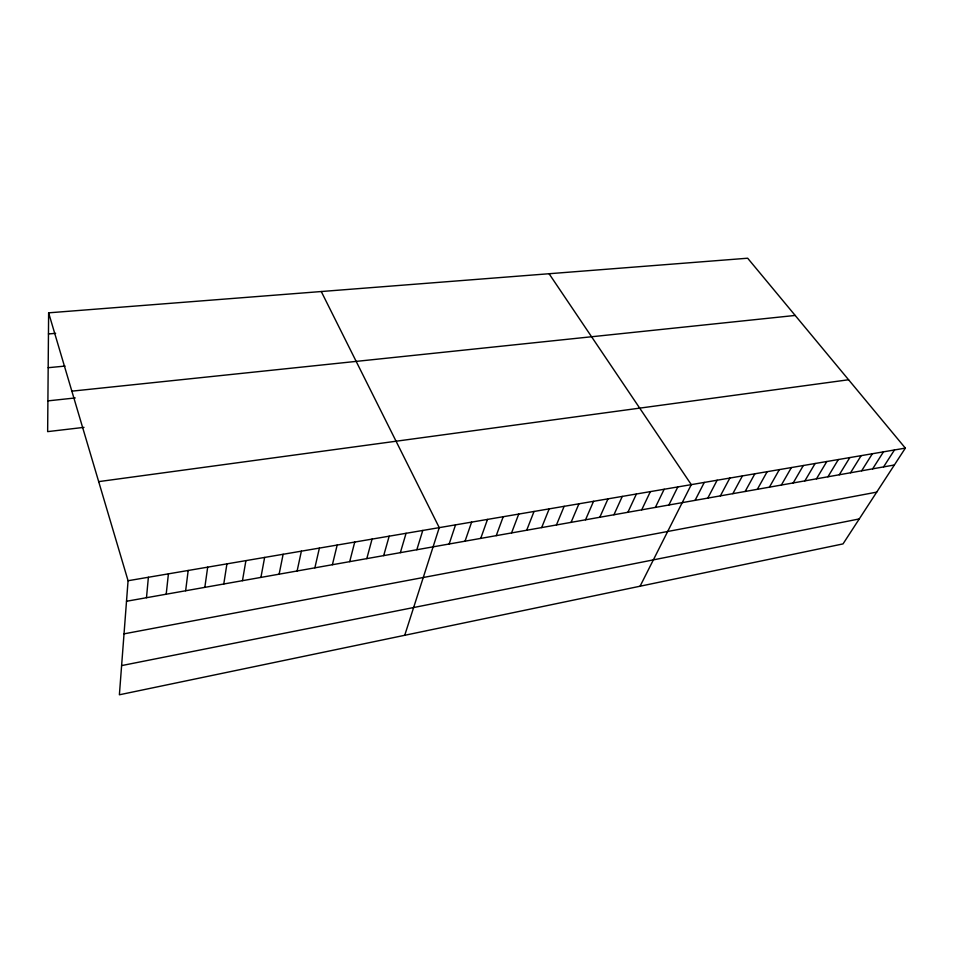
<?xml version="1.0" encoding="UTF-8"?>
<svg xmlns="http://www.w3.org/2000/svg" width="953" height="953" viewBox="0 0 953 953"><rect width="100%" height="100%" fill="white"/><g stroke="black" fill="none" stroke-linecap="round" stroke-linejoin="round"><path stroke-width="1.43" d="M48.627 312.834L128.071 580.734L119.387 694.785L843.024 543.901L905.35 448.113L747.664 258.215L48.627 312.834L47.65 431.626L84.007 427.361M146.488 597.71L148.382 577.268M166.191 594.219L168.419 573.849M185.644 590.765L188.182 570.478M204.835 587.358L207.683 567.154M223.776 583.998L226.921 563.866M242.467 580.675L245.91 560.626M260.919 577.411L264.636 557.434M279.134 574.171L283.124 554.277M297.122 570.978L301.374 551.168M314.871 567.833L319.386 548.094M332.394 564.724L337.171 545.056M349.703 561.651L354.73 542.066M366.798 558.613L372.063 539.1M383.678 555.623L389.181 536.182M400.355 552.657L406.073 533.299M416.818 549.738L422.775 530.452M404.727 635.294L439.25 527.64L321.268 291.535M449.161 543.996L455.534 524.865M465.04 541.185L471.616 522.113M480.729 538.397L487.507 519.409M496.239 535.646L503.208 516.729M511.558 532.93L518.718 514.084M526.699 530.237L534.037 511.463M541.661 527.593L549.178 508.89M556.445 524.96L564.152 506.329M571.073 522.363L578.936 503.803M585.523 519.802L593.552 501.314M599.806 517.265L608.002 498.848M613.935 514.763L622.285 496.406M627.896 512.285L636.401 493.999M641.703 509.831L650.363 491.617M655.366 507.413L664.158 489.27M668.863 505.019L677.809 486.935M640.082 586.214L691.294 484.636L549.083 273.737M695.071 500.361L704.291 482.421M707.793 498.109L717.132 480.229M720.373 495.87L729.843 478.061M732.833 493.666L742.411 475.916M745.151 491.474L754.847 473.796M757.349 489.318L767.165 471.687M769.416 487.174L779.34 469.615M781.353 485.053L791.395 467.554M793.182 482.957L803.319 465.517M804.88 480.872L815.125 463.503M816.459 478.823L826.811 461.514M827.931 476.786L838.366 459.537M839.271 474.773L849.814 457.583M850.517 472.783L861.155 455.653M861.643 470.806L872.364 453.747M872.65 468.852L883.467 451.841M883.562 466.91L894.462 449.971M121.603 665.599L859.272 518.932M124.021 633.852L876.712 492.129M126.511 601.26L894.367 464.993M128.071 580.734L905.35 448.113M98.683 481.622L848.587 379.759M47.9 400.879L75.239 397.949M71.856 391.159L795.183 315.443M48.174 367.703L65.042 366.083M48.46 333.943L55.655 333.336"/></g></svg>
